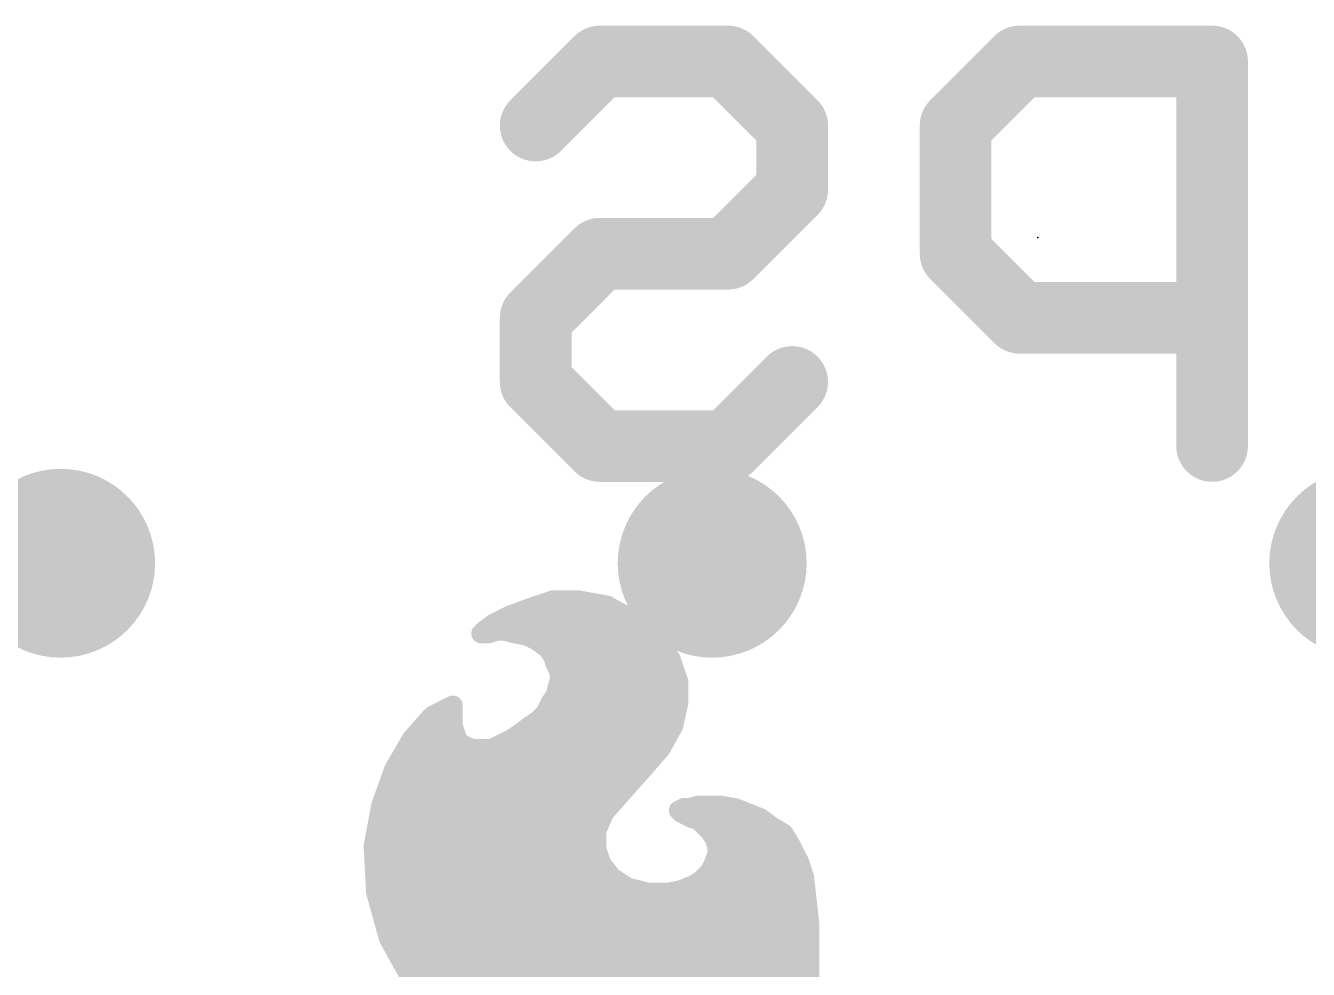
# Model space of a CAD drawing. Extents: x -38 to 69, y -72 to 37.
# Drawn here: x 11.29 to 16.29, y 9.85 to 13.53 of the extents above; entities that cross this region are included whole.
import ezdxf

# ---------------------------------------------------------------- set-up
doc = ezdxf.new("R2010")
doc.units = 0
for name, color, linetype in [('18', 110, 'CONTINUOUS'), ('22', 40, 'CONTINUOUS'), ('23', 53, 'CONTINUOUS')]:
    doc.layers.add(name, color=color, linetype=linetype)

# ---------------------------------------------------------------- blocks, each defined once
blk = doc.blocks.new('ROUNDV')
at = {"const_width": 0.5}
blk.add_lwpolyline([(0, -0.25, 1), (0, 0.25, 1), (0, -0.25)], format="xyb", dxfattribs=at)

msp = doc.modelspace()

# ---------------------------------------------------------------- linework, layer by layer
at = {"layer": '22'}
for points, const_width in [([(13.2818, 13.1371), (13.5318, 13.3871)], 0.2794), ([(13.5318, 13.3871), (14.0317, 13.3871)], 0.2794), ([(14.0317, 13.3871), (14.2817, 13.1371)], 0.2794), ([(15.1689, 13.3871), (14.919, 13.1371)], 0.2794), ([(15.9189, 13.3871), (15.1689, 13.3871)], 0.2794), ([(15.9189, 11.8872), (15.9189, 13.3871)], 0.2794), ([(14.2817, 13.1371), (14.2817, 12.8871)], 0.2794), ([(14.919, 13.1371), (14.919, 12.6371)], 0.2794), ([(14.2817, 12.8871), (14.0317, 12.6371)], 0.2794), ([(13.5318, 12.6371), (13.2818, 12.3872)], 0.2794), ([(14.0317, 12.6371), (13.5318, 12.6371)], 0.2794), ([(14.919, 12.6371), (15.1689, 12.3872)], 0.2794), ([(13.2818, 12.3872), (13.2818, 12.1372)], 0.2794), ([(15.1689, 12.3872), (15.9189, 12.3872)], 0.2794), ([(13.2818, 12.1372), (13.5318, 11.8872)], 0.2794), ([(14.0317, 11.8872), (14.2817, 12.1372)], 0.2794), ([(13.5318, 11.8872), (14.0317, 11.8872)], 0.2794), ([(13.259, 11.256), (13.349, 11.286)], 0.0762), ([(13.3238, 11.2776), (13.4952, 11.2776)], 0.0762), ([(13.349, 11.286), (13.449, 11.286)], 0.0762), ([(13.449, 11.286), (13.559, 11.266)], 0.0762), ([(13.559, 11.266), (13.669, 11.206)], 0.0762), ([(13.119, 11.196), (13.179, 11.226)], 0.0762), ([(13.179, 11.226), (13.259, 11.256)], 0.0762), ([(13.069, 11.156), (13.079, 11.166)], 0.0762), ([(13.079, 11.166), (13.119, 11.196)], 0.0762), ([(13.129, 11.166), (13.099, 11.156)], 0.0762), ([(13.159, 11.166), (13.129, 11.166)], 0.0762), ([(13.1298, 11.2014), (13.6742, 11.2014)], 0.0762), ([(13.199, 11.156), (13.159, 11.166)], 0.0762), ([(13.669, 11.206), (13.759, 11.126)], 0.0762), ([(13.099, 11.156), (13.069, 11.156)], 0.0762), ([(13.249, 11.146), (13.199, 11.156)], 0.0762), ([(13.289, 11.126), (13.249, 11.146)], 0.0762), ([(13.329, 11.096), (13.289, 11.126)], 0.0762), ([(13.2901, 11.1252), (13.7596, 11.1252)], 0.0762), ([(13.759, 11.126), (13.809, 11.056)], 0.0762), ([(13.349, 11.066), (13.329, 11.096)], 0.0762), ([(13.359, 11.036), (13.349, 11.066)], 0.0762), ([(13.3547, 11.049), (13.8113, 11.049)], 0.0762), ([(13.369, 11.016), (13.359, 11.036)], 0.0762), ([(13.379, 10.986), (13.369, 11.016)], 0.0762), ([(13.809, 11.056), (13.839, 10.966)], 0.0762), ([(13.369, 10.956), (13.379, 10.986)], 0.0762), ([(13.3746, 10.9728), (13.8367, 10.9728)], 0.0762), ([(13.839, 10.966), (13.839, 10.886)], 0.0762), ([(13.339, 10.886), (13.359, 10.916)], 0.0762), ([(13.359, 10.916), (13.369, 10.956)], 0.0762), ([(12.879, 10.836), (12.959, 10.876)], 0.0762), ([(12.959, 10.876), (12.959, 10.796)], 0.0762), ([(13.319, 10.846), (13.339, 10.886)], 0.0762), ([(13.3461, 10.8966), (13.839, 10.8966)], 0.0762), ([(13.839, 10.886), (13.819, 10.796)], 0.0762), ([(12.799, 10.746), (12.879, 10.836)], 0.0762), ([(12.8651, 10.8204), (12.959, 10.8204)], 0.0762), ([(13.259, 10.796), (13.289, 10.816)], 0.0762), ([(13.289, 10.816), (13.319, 10.846)], 0.0762), ([(13.2934, 10.8204), (13.8244, 10.8204)], 0.0762), ([(12.959, 10.796), (12.969, 10.766)], 0.0762), ([(12.969, 10.766), (12.979, 10.736)], 0.0762), ([(13.189, 10.746), (13.219, 10.766)], 0.0762), ([(13.219, 10.766), (13.259, 10.796)], 0.0762), ([(13.819, 10.796), (13.769, 10.706)], 0.0762), ([(12.729, 10.626), (12.799, 10.746)], 0.0762), ([(12.798, 10.7442), (12.9763, 10.7442)], 0.0762), ([(12.979, 10.736), (13.009, 10.716)], 0.0762), ([(13.009, 10.716), (13.039, 10.706)], 0.0762), ([(13.109, 10.706), (13.149, 10.726)], 0.0762), ([(13.149, 10.726), (13.189, 10.746)], 0.0762), ([(13.1854, 10.7442), (13.7902, 10.7442)], 0.0762), ([(12.7535, 10.668), (13.7358, 10.668)], 0.0762), ([(13.039, 10.706), (13.109, 10.706)], 0.0762), ([(13.769, 10.706), (13.699, 10.626)], 0.0762), ([(12.679, 10.486), (12.729, 10.626)], 0.0762), ([(13.699, 10.626), (13.619, 10.536)], 0.0762), ([(12.7168, 10.5918), (13.6686, 10.5918)], 0.0762), ([(12.6896, 10.5156), (13.6012, 10.5156)], 0.0762), ([(13.619, 10.536), (13.549, 10.456)], 0.0762), ([(12.649, 10.326), (12.679, 10.486)], 0.0762), ([(13.839, 10.466), (13.859, 10.476)], 0.0762), ([(13.849, 10.456), (13.839, 10.466)], 0.0762), ([(13.859, 10.476), (13.879, 10.476)], 0.0762), ([(13.879, 10.476), (13.919, 10.486)], 0.0762), ([(13.919, 10.486), (13.999, 10.486)], 0.0762), ([(13.999, 10.486), (14.059, 10.476)], 0.0762), ([(14.059, 10.476), (14.109, 10.456)], 0.0762), ([(12.6703, 10.4394), (13.5419, 10.4394)], 0.0762), ([(13.549, 10.456), (13.519, 10.386)], 0.0762), ([(13.869, 10.446), (13.849, 10.456)], 0.0762), ([(13.889, 10.436), (13.869, 10.446)], 0.0762), ([(13.8822, 10.4394), (14.1505, 10.4394)], 0.0762), ([(13.919, 10.426), (13.889, 10.436)], 0.0762), ([(13.939, 10.406), (13.919, 10.426)], 0.0762), ([(14.109, 10.456), (14.159, 10.436)], 0.0762), ([(14.159, 10.436), (14.199, 10.406)], 0.0762), ([(12.656, 10.3632), (13.519, 10.3632)], 0.0762), ([(13.519, 10.386), (13.519, 10.316)], 0.0762), ([(13.959, 10.386), (13.939, 10.406)], 0.0762), ([(13.979, 10.356), (13.959, 10.386)], 0.0762), ([(13.9742, 10.3632), (14.2567, 10.3632)], 0.0762), ([(14.199, 10.406), (14.249, 10.376)], 0.0762), ([(14.249, 10.376), (14.279, 10.326)], 0.0762), ([(12.659, 10.146), (12.649, 10.326)], 0.0762), ([(13.519, 10.316), (13.539, 10.256)], 0.0762), ([(13.989, 10.326), (13.979, 10.356)], 0.0762), ([(13.989, 10.296), (13.989, 10.326)], 0.0762), ([(14.279, 10.326), (14.309, 10.266)], 0.0762), ([(12.6512, 10.287), (13.5287, 10.287)], 0.0762), ([(13.959, 10.226), (13.979, 10.266)], 0.0762), ([(13.979, 10.266), (13.989, 10.296)], 0.0762), ([(13.986, 10.287), (14.2985, 10.287)], 0.0762), ([(14.309, 10.266), (14.329, 10.206)], 0.0762), ([(13.539, 10.256), (13.579, 10.206)], 0.0762), ([(13.929, 10.196), (13.959, 10.226)], 0.0762), ([(12.6554, 10.2108), (13.5752, 10.2108)], 0.0762), ([(13.579, 10.206), (13.639, 10.166)], 0.0762), ([(13.639, 10.166), (13.719, 10.146)], 0.0762), ([(13.849, 10.156), (13.899, 10.176)], 0.0762), ([(13.899, 10.176), (13.929, 10.196)], 0.0762), ([(13.9438, 10.2108), (14.3274, 10.2108)], 0.0762), ([(14.329, 10.206), (14.339, 10.116)], 0.0762), ([(12.709, 9.966), (12.659, 10.146)], 0.0762), ([(12.6622, 10.1346), (14.3369, 10.1346)], 0.0762), ([(13.719, 10.146), (13.799, 10.146)], 0.0762), ([(13.799, 10.146), (13.849, 10.156)], 0.0762), ([(14.339, 10.116), (14.349, 10.026)], 0.0762), ([(12.6833, 10.0584), (14.3454, 10.0584)], 0.0762), ([(14.349, 10.026), (14.349, 8.746)], 0.0762), ([(12.7045, 9.9822), (14.349, 9.9822)], 0.0762), ([(12.809, 9.786), (12.709, 9.966)], 0.0762), ([(12.7423, 9.906), (14.349, 9.906)], 0.0762), ([(12.7847, 9.8298), (14.349, 9.8298)], 0.0762)]:
    msp.add_lwpolyline(points, dxfattribs=dict(at, const_width=const_width))
for points, const_width in [([(13.5318, 13.4569, 1), (13.5318, 13.3172)], 0.1397), ([(13.5812, 13.3377, 1), (13.4824, 13.4365)], 0.1397), ([(14.0811, 13.4365, 1), (13.9824, 13.3377)], 0.1397), ([(14.0317, 13.3172, 1), (14.0317, 13.4569)], 0.1397), ([(15.1689, 13.4569, 1), (15.1689, 13.3172)], 0.1397), ([(15.2183, 13.3377, 1), (15.1195, 13.4365)], 0.1397), ([(15.9887, 13.3871, 1), (15.849, 13.3871)], 0.1397), ([(15.9189, 13.3172, 1), (15.9189, 13.4569)], 0.1397), ([(13.2324, 13.1865, 1), (13.3312, 13.0877)], 0.1397), ([(14.3516, 13.1371, 1), (14.2119, 13.1371)], 0.1397), ([(14.2323, 13.0877, 1), (14.3311, 13.1865)], 0.1397), ([(14.9888, 13.1371, 1), (14.8491, 13.1371)], 0.1397), ([(14.8696, 13.1865, 1), (14.9684, 13.0877)], 0.1397), ([(14.3311, 12.8377, 1), (14.2323, 12.9365)], 0.1397), ([(14.2119, 12.8871, 1), (14.3516, 12.8871)], 0.1397), ([(13.5318, 12.707, 1), (13.5318, 12.5673)], 0.1397), ([(13.5812, 12.5877, 1), (13.4824, 12.6865)], 0.1397), ([(13.9824, 12.6865, 1), (14.0811, 12.5877)], 0.1397), ([(14.0317, 12.5673, 1), (14.0317, 12.707)], 0.1397), ([(14.9684, 12.6865, 1), (14.8696, 12.5877)], 0.1397), ([(14.8491, 12.6371, 1), (14.9888, 12.6371)], 0.1397), ([(13.3517, 12.3872, 1), (13.212, 12.3872)], 0.1397), ([(13.2324, 12.4366, 1), (13.3312, 12.3378)], 0.1397), ([(15.1689, 12.457, 1), (15.1689, 12.3173)], 0.1397), ([(15.1195, 12.3378, 1), (15.2183, 12.4366)], 0.1397), ([(15.9189, 12.3173, 1), (15.9189, 12.457)], 0.1397), ([(13.3312, 12.1866, 1), (13.2324, 12.0878)], 0.1397), ([(14.3311, 12.0878, 1), (14.2323, 12.1866)], 0.1397), ([(13.212, 12.1372, 1), (13.3517, 12.1372)], 0.1397), ([(13.5318, 11.9571, 1), (13.5318, 11.8173)], 0.1397), ([(13.4824, 11.8378, 1), (13.5812, 11.9366)], 0.1397), ([(13.9824, 11.9366, 1), (14.0811, 11.8378)], 0.1397), ([(14.0317, 11.8173, 1), (14.0317, 11.9571)], 0.1397), ([(15.849, 11.8872, 1), (15.9887, 11.8872)], 0.1397), ([(13.3238, 11.2967, 1), (13.3238, 11.2586)], 0.0381), ([(13.349, 11.3051, 1), (13.349, 11.267)], 0.0381), ([(13.355, 11.2679, 1), (13.343, 11.3041)], 0.0381), ([(13.4524, 11.3047, 1), (13.4456, 11.2673)], 0.0381), ([(13.449, 11.267, 1), (13.449, 11.3051)], 0.0381), ([(13.4952, 11.2586, 1), (13.4952, 11.2967)], 0.0381), ([(13.5681, 11.2827, 1), (13.5499, 11.2493)], 0.0381), ([(13.5556, 11.2473, 1), (13.5624, 11.2847)], 0.0381), ([(13.1723, 11.2438, 1), (13.1857, 11.2082)], 0.0381), ([(13.1875, 11.209, 1), (13.1705, 11.243)], 0.0381), ([(13.253, 11.2741, 1), (13.265, 11.2379)], 0.0381), ([(13.2657, 11.2382, 1), (13.2523, 11.2738)], 0.0381), ([(13.0925, 11.1525, 1), (13.0655, 11.1795)], 0.0381), ([(13.1105, 11.213, 1), (13.1275, 11.179)], 0.0381), ([(13.1304, 11.1808, 1), (13.1076, 11.2112)], 0.0381), ([(13.129, 11.1851, 1), (13.129, 11.147)], 0.0381), ([(13.1298, 11.2205, 1), (13.1298, 11.1824)], 0.0381), ([(13.135, 11.1479, 1), (13.123, 11.1841)], 0.0381), ([(13.1636, 11.1845, 1), (13.1544, 11.1475)], 0.0381), ([(13.159, 11.147, 1), (13.159, 11.1851)], 0.0381), ([(13.6817, 11.2202, 1), (13.6563, 11.1918)], 0.0381), ([(13.6599, 11.1893, 1), (13.6781, 11.2227)], 0.0381), ([(13.6742, 11.1824, 1), (13.6742, 11.2205)], 0.0381), ([(13.069, 11.1751, 1), (13.069, 11.137)], 0.0381), ([(13.0555, 11.1695, 1), (13.0825, 11.1425)], 0.0381), ([(13.0676, 11.1812, 1), (13.0904, 11.1508)], 0.0381), ([(13.093, 11.1741, 1), (13.105, 11.1379)], 0.0381), ([(13.099, 11.137, 1), (13.099, 11.1751)], 0.0381), ([(13.2027, 11.1747, 1), (13.1953, 11.1373)], 0.0381), ([(13.1944, 11.1375, 1), (13.2036, 11.1745)], 0.0381), ([(13.2575, 11.163, 1), (13.2405, 11.129)], 0.0381), ([(13.2453, 11.1273, 1), (13.2527, 11.1647)], 0.0381), ([(13.3004, 11.1412, 1), (13.2776, 11.1108)], 0.0381), ([(13.2901, 11.1443, 1), (13.2901, 11.1062)], 0.0381), ([(13.2805, 11.109, 1), (13.2975, 11.143)], 0.0381), ([(13.7745, 11.1371, 1), (13.7435, 11.1149)], 0.0381), ([(13.7463, 11.1118, 1), (13.7717, 11.1402)], 0.0381), ([(13.7596, 11.1062, 1), (13.7596, 11.1443)], 0.0381), ([(13.3449, 11.1066, 1), (13.3131, 11.0854)], 0.0381), ([(13.3176, 11.0808, 1), (13.3404, 11.1112)], 0.0381), ([(13.3671, 11.072, 1), (13.3309, 11.06)], 0.0381), ([(13.3331, 11.0554, 1), (13.3649, 11.0766)], 0.0381), ([(13.3547, 11.0681, 1), (13.3547, 11.03)], 0.0381), ([(13.376, 11.0445, 1), (13.342, 11.0275)], 0.0381), ([(13.3409, 11.03, 1), (13.3771, 11.042)], 0.0381), ([(13.3871, 11.022, 1), (13.3509, 11.01)], 0.0381), ([(13.8271, 11.062, 1), (13.7909, 11.05)], 0.0381), ([(13.7935, 11.0449, 1), (13.8245, 11.0671)], 0.0381), ([(13.8113, 11.03, 1), (13.8113, 11.0681)], 0.0381), ([(13.352, 11.0075, 1), (13.386, 11.0245)], 0.0381), ([(13.3746, 10.9919, 1), (13.3746, 10.9538)], 0.0381), ([(13.3971, 10.98, 1), (13.3609, 10.992)], 0.0381), ([(13.3609, 10.98, 1), (13.3971, 10.992)], 0.0381), ([(13.8581, 10.966, 1), (13.82, 10.966)], 0.0381), ([(13.8367, 10.9538, 1), (13.8367, 10.9919)], 0.0381), ([(13.3749, 10.9054, 1), (13.3431, 10.9266)], 0.0381), ([(13.3509, 10.962, 1), (13.3871, 10.95)], 0.0381), ([(13.3875, 10.9514, 1), (13.3505, 10.9606)], 0.0381), ([(13.8209, 10.96, 1), (13.8571, 10.972)], 0.0381), ([(12.9781, 10.876, 1), (12.94, 10.876)], 0.0381), ([(12.9675, 10.859, 1), (12.9505, 10.893)], 0.0381), ([(13.3231, 10.8966, 1), (13.3549, 10.8754)], 0.0381), ([(13.356, 10.8775, 1), (13.322, 10.8945)], 0.0381), ([(13.3461, 10.9157, 1), (13.3461, 10.8776)], 0.0381), ([(13.3405, 10.9206, 1), (13.3775, 10.9114)], 0.0381), ([(13.82, 10.886, 1), (13.8581, 10.886)], 0.0381), ([(13.8576, 10.8819, 1), (13.8204, 10.8901)], 0.0381), ([(13.839, 10.8776, 1), (13.839, 10.9157)], 0.0381), ([(12.8651, 10.8395, 1), (12.8651, 10.8014)], 0.0381), ([(12.8705, 10.853, 1), (12.8875, 10.819)], 0.0381), ([(12.8932, 10.8233, 1), (12.8648, 10.8487)], 0.0381), ([(12.959, 10.8014, 1), (12.959, 10.8395)], 0.0381), ([(13.2934, 10.8395, 1), (13.2934, 10.8014)], 0.0381), ([(13.2996, 10.8001, 1), (13.2784, 10.8319)], 0.0381), ([(13.302, 10.8545, 1), (13.336, 10.8375)], 0.0381), ([(13.3325, 10.8325, 1), (13.3055, 10.8595)], 0.0381), ([(13.8244, 10.8014, 1), (13.8244, 10.8395)], 0.0381), ([(12.9771, 10.802, 1), (12.9409, 10.79)], 0.0381), ([(12.94, 10.796, 1), (12.9781, 10.796)], 0.0381), ([(12.9871, 10.772, 1), (12.9509, 10.76)], 0.0381), ([(13.2296, 10.7501, 1), (13.2084, 10.7819)], 0.0381), ([(13.2484, 10.8119, 1), (13.2696, 10.7801)], 0.0381), ([(13.2704, 10.7808, 1), (13.2476, 10.8112)], 0.0381), ([(13.2755, 10.8295, 1), (13.3025, 10.8025)], 0.0381), ([(13.8004, 10.8001, 1), (13.8376, 10.7919)], 0.0381), ([(13.8357, 10.7867, 1), (13.8023, 10.8053)], 0.0381), ([(12.798, 10.7633, 1), (12.798, 10.7252)], 0.0381), ([(12.7848, 10.7587, 1), (12.8132, 10.7333)], 0.0381), ([(12.8155, 10.7364, 1), (12.7825, 10.7556)], 0.0381), ([(12.9509, 10.76, 1), (12.9871, 10.772)], 0.0381), ([(12.9896, 10.7519, 1), (12.9684, 10.7201)], 0.0381), ([(12.9609, 10.73, 1), (12.9971, 10.742)], 0.0381), ([(12.9763, 10.7252, 1), (12.9763, 10.7633)], 0.0381), ([(13.015, 10.7341, 1), (13.003, 10.6979)], 0.0381), ([(12.9984, 10.7001, 1), (13.0196, 10.7319)], 0.0381), ([(13.1405, 10.743, 1), (13.1575, 10.709)], 0.0381), ([(13.1575, 10.709, 1), (13.1405, 10.743)], 0.0381), ([(13.1854, 10.7633, 1), (13.1854, 10.7252)], 0.0381), ([(13.1784, 10.7619, 1), (13.1996, 10.7301)], 0.0381), ([(13.1975, 10.729, 1), (13.1805, 10.763)], 0.0381), ([(13.2076, 10.7812, 1), (13.2304, 10.7508)], 0.0381), ([(13.7902, 10.7252, 1), (13.7902, 10.7633)], 0.0381), ([(12.7535, 10.6871, 1), (12.7535, 10.649)], 0.0381), ([(13.039, 10.7251, 1), (13.039, 10.687)], 0.0381), ([(13.033, 10.6879, 1), (13.045, 10.7241)], 0.0381), ([(13.1005, 10.723, 1), (13.1175, 10.689)], 0.0381), ([(13.109, 10.687, 1), (13.109, 10.7251)], 0.0381), ([(13.7358, 10.649, 1), (13.7358, 10.6871)], 0.0381), ([(13.7523, 10.7153, 1), (13.7857, 10.6967)], 0.0381), ([(13.7833, 10.6935, 1), (13.7547, 10.7185)], 0.0381), ([(12.7125, 10.6356, 1), (12.7455, 10.6164)], 0.0381), ([(12.7469, 10.6196, 1), (12.7111, 10.6324)], 0.0381), ([(13.6847, 10.6385, 1), (13.7133, 10.6135)], 0.0381), ([(13.7132, 10.6133, 1), (13.6848, 10.6387)], 0.0381), ([(12.7168, 10.6109, 1), (12.7168, 10.5728)], 0.0381), ([(13.6686, 10.5728, 1), (13.6686, 10.6109)], 0.0381), ([(12.6896, 10.5347, 1), (12.6896, 10.4966)], 0.0381), ([(13.6048, 10.5487, 1), (13.6332, 10.5233)], 0.0381), ([(13.6012, 10.4966, 1), (13.6012, 10.5347)], 0.0381), ([(13.6333, 10.5235, 1), (13.6047, 10.5485)], 0.0381), ([(12.6611, 10.4924, 1), (12.6969, 10.4796)], 0.0381), ([(12.6977, 10.4825, 1), (12.6603, 10.4895)], 0.0381), ([(13.8525, 10.4795, 1), (13.8255, 10.4525)], 0.0381), ([(13.8305, 10.483, 1), (13.8475, 10.449)], 0.0381), ([(13.859, 10.4951, 1), (13.859, 10.457)], 0.0381), ([(13.8675, 10.459, 1), (13.8505, 10.493)], 0.0381), ([(13.8744, 10.4945, 1), (13.8836, 10.4575)], 0.0381), ([(13.879, 10.457, 1), (13.879, 10.4951)], 0.0381), ([(13.919, 10.5051, 1), (13.919, 10.467)], 0.0381), ([(13.9236, 10.4675, 1), (13.9144, 10.5045)], 0.0381), ([(14.0021, 10.5048, 1), (13.9959, 10.4672)], 0.0381), ([(13.999, 10.467, 1), (13.999, 10.5051)], 0.0381), ([(14.0661, 10.4937, 1), (14.0519, 10.4583)], 0.0381), ([(14.0559, 10.4572, 1), (14.0621, 10.4948)], 0.0381), ([(12.6703, 10.4585, 1), (12.6703, 10.4204)], 0.0381), ([(13.5347, 10.4685, 1), (13.5633, 10.4435)], 0.0381), ([(13.5665, 10.4485, 1), (13.5315, 10.4635)], 0.0381), ([(13.5419, 10.4204, 1), (13.5419, 10.4585)], 0.0381), ([(13.8575, 10.473, 1), (13.8405, 10.439)], 0.0381), ([(13.8355, 10.4425, 1), (13.8625, 10.4695)], 0.0381), ([(13.8775, 10.463, 1), (13.8605, 10.429)], 0.0381), ([(13.8605, 10.429, 1), (13.8775, 10.463)], 0.0381), ([(13.8822, 10.4585, 1), (13.8822, 10.4204)], 0.0381), ([(13.895, 10.4541, 1), (13.883, 10.4179)], 0.0381), ([(13.8805, 10.419, 1), (13.8975, 10.453)], 0.0381), ([(13.9325, 10.4395, 1), (13.9055, 10.4125)], 0.0381), ([(13.913, 10.4079, 1), (13.925, 10.4441)], 0.0381), ([(14.1161, 10.4737, 1), (14.1019, 10.4383)], 0.0381), ([(14.1019, 10.4383, 1), (14.1161, 10.4737)], 0.0381), ([(14.1704, 10.4512, 1), (14.1476, 10.4208)], 0.0381), ([(14.1505, 10.4204, 1), (14.1505, 10.4585)], 0.0381), ([(14.1519, 10.4183, 1), (14.1661, 10.4537)], 0.0381), ([(12.656, 10.3823, 1), (12.656, 10.3442)], 0.0381), ([(13.5381, 10.386, 1), (13.5, 10.386)], 0.0381), ([(13.5015, 10.3935, 1), (13.5365, 10.3785)], 0.0381), ([(13.519, 10.3442, 1), (13.519, 10.3823)], 0.0381), ([(13.9525, 10.4195, 1), (13.9255, 10.3925)], 0.0381), ([(13.9255, 10.3925, 1), (13.9525, 10.4195)], 0.0381), ([(13.9749, 10.3966, 1), (13.9431, 10.3754)], 0.0381), ([(13.9455, 10.3725, 1), (13.9725, 10.3995)], 0.0381), ([(13.9742, 10.3823, 1), (13.9742, 10.3442)], 0.0381), ([(14.2088, 10.4223, 1), (14.1892, 10.3897)], 0.0381), ([(14.1876, 10.3908, 1), (14.2104, 10.4212)], 0.0381), ([(14.2653, 10.3858, 1), (14.2327, 10.3662)], 0.0381), ([(14.2392, 10.3597, 1), (14.2588, 10.3923)], 0.0381), ([(14.2567, 10.3442, 1), (14.2567, 10.3823)], 0.0381), ([(12.668, 10.3271, 1), (12.63, 10.3249)], 0.0381), ([(13.5371, 10.322, 1), (13.5009, 10.31)], 0.0381), ([(13.9971, 10.362, 1), (13.9609, 10.35)], 0.0381), ([(13.9631, 10.3454, 1), (13.9949, 10.3666)], 0.0381), ([(14.0081, 10.326, 1), (13.97, 10.326)], 0.0381), ([(13.9709, 10.32, 1), (14.0071, 10.332)], 0.0381), ([(14.296, 10.3345, 1), (14.262, 10.3175)], 0.0381), ([(14.2627, 10.3162, 1), (14.2953, 10.3358)], 0.0381), ([(12.6303, 10.3295, 1), (12.6677, 10.3225)], 0.0381), ([(12.6512, 10.3061, 1), (12.6512, 10.268)], 0.0381), ([(13.5, 10.316, 1), (13.5381, 10.316)], 0.0381), ([(13.5287, 10.268, 1), (13.5287, 10.3061)], 0.0381), ([(13.996, 10.2575, 1), (13.962, 10.2745)], 0.0381), ([(13.986, 10.3061, 1), (13.986, 10.268)], 0.0381), ([(13.97, 10.296, 1), (14.0081, 10.296)], 0.0381), ([(14.0071, 10.29, 1), (13.9709, 10.302)], 0.0381), ([(14.3271, 10.272, 1), (14.2909, 10.26)], 0.0381), ([(14.2985, 10.268, 1), (14.2985, 10.3061)], 0.0381), ([(13.5539, 10.2679, 1), (13.5241, 10.2441)], 0.0381), ([(13.5209, 10.25, 1), (13.5571, 10.262)], 0.0381), ([(13.942, 10.2345, 1), (13.976, 10.2175)], 0.0381), ([(13.9725, 10.2125, 1), (13.9455, 10.2395)], 0.0381), ([(13.9609, 10.272, 1), (13.9971, 10.26)], 0.0381), ([(14.292, 10.2575, 1), (14.326, 10.2745)], 0.0381), ([(12.6554, 10.2299, 1), (12.6554, 10.1918)], 0.0381), ([(13.5896, 10.2219, 1), (13.5684, 10.1901)], 0.0381), ([(13.5641, 10.1941, 1), (13.5939, 10.2179)], 0.0381), ([(13.5752, 10.1918, 1), (13.5752, 10.2299)], 0.0381), ([(13.6436, 10.1845, 1), (13.6344, 10.1475)], 0.0381), ([(13.6284, 10.1501, 1), (13.6496, 10.1819)], 0.0381), ([(13.8884, 10.1919, 1), (13.9096, 10.1601)], 0.0381), ([(13.9061, 10.1583, 1), (13.8919, 10.1937)], 0.0381), ([(13.9155, 10.2095, 1), (13.9425, 10.1825)], 0.0381), ([(13.9396, 10.1801, 1), (13.9184, 10.2119)], 0.0381), ([(13.9438, 10.2299, 1), (13.9438, 10.1918)], 0.0381), ([(14.3479, 10.2081, 1), (14.3101, 10.2039)], 0.0381), ([(14.3109, 10.2, 1), (14.3471, 10.212)], 0.0381), ([(14.3274, 10.1918, 1), (14.3274, 10.2299)], 0.0381), ([(12.6774, 10.1511, 1), (12.6406, 10.1409)], 0.0381), ([(12.64, 10.1449, 1), (12.678, 10.1471)], 0.0381), ([(12.6622, 10.1537, 1), (12.6622, 10.1156)], 0.0381), ([(13.719, 10.1651, 1), (13.719, 10.127)], 0.0381), ([(13.7144, 10.1275, 1), (13.7236, 10.1645)], 0.0381), ([(13.7953, 10.1647, 1), (13.8027, 10.1273)], 0.0381), ([(13.799, 10.127, 1), (13.799, 10.1651)], 0.0381), ([(13.8419, 10.1737, 1), (13.8561, 10.1383)], 0.0381), ([(13.8527, 10.1373, 1), (13.8453, 10.1747)], 0.0381), ([(14.3579, 10.1181, 1), (14.3201, 10.1139)], 0.0381), ([(14.3369, 10.1156, 1), (14.3369, 10.1537)], 0.0381), ([(14.3201, 10.1139, 1), (14.3579, 10.1181)], 0.0381), ([(12.6833, 10.0775, 1), (12.6833, 10.0394)], 0.0381), ([(14.3681, 10.026, 1), (14.33, 10.026)], 0.0381), ([(14.3454, 10.0394, 1), (14.3454, 10.0775)], 0.0381), ([(12.7045, 10.0013, 1), (12.7045, 9.9632)], 0.0381), ([(12.7257, 9.9753, 1), (12.6923, 9.9567)], 0.0381), ([(14.3301, 10.0239, 1), (14.3679, 10.0281)], 0.0381), ([(14.349, 9.9632, 1), (14.349, 10.0013)], 0.0381), ([(12.6906, 9.9609, 1), (12.7274, 9.9711)], 0.0381), ([(12.7423, 9.9251, 1), (12.7423, 9.887)], 0.0381), ([(14.349, 9.887, 1), (14.349, 9.9251)], 0.0381), ([(12.7847, 9.8489, 1), (12.7847, 9.8108)], 0.0381), ([(14.349, 9.8108, 1), (14.349, 9.8489)], 0.0381)]:
    msp.add_lwpolyline(points, format="xyb", dxfattribs=dict(at, const_width=const_width))
at = {"layer": '23'}
msp.add_point((15.24, 12.7), dxfattribs=at)

# ---------------------------------------------------------------- block references
at = {"layer": '18', "xscale": 0.7366, "yscale": 0.7366}
for p in [(11.43, 11.43), (11.43, 11.43), (13.97, 11.43), (13.97, 11.43), (16.51, 11.43), (16.51, 11.43)]:
    msp.add_blockref('ROUNDV', p, dxfattribs=at)

doc.saveas('drawing.dxf')
